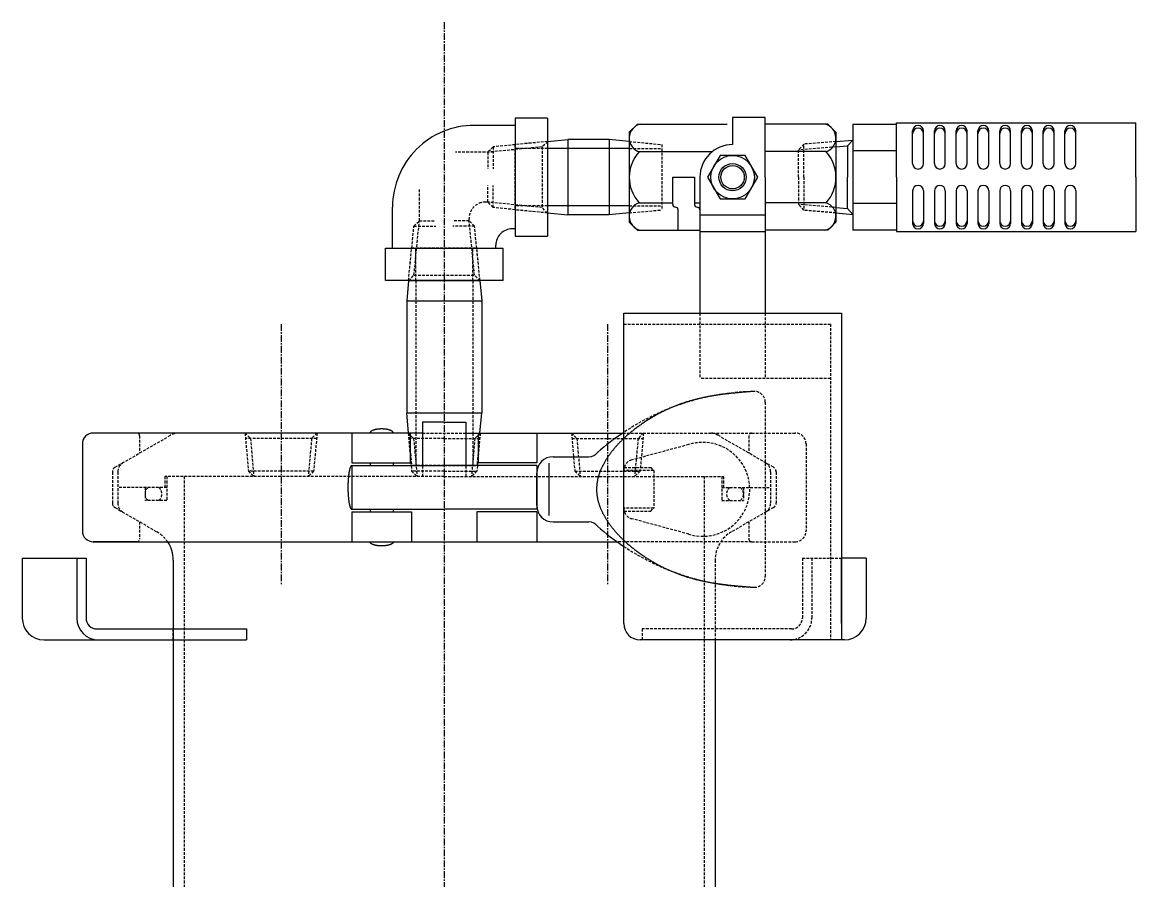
# Model space of a CAD drawing. Extents: x 248 to 800, y 18 to 771.
# Drawn here: x 338.9 to 543.6, y 340.3 to 498 of the extents above; entities that cross this region are included whole.
import ezdxf

# ---------------------------------------------------------------- set-up
doc = ezdxf.new("R2010")
doc.units = 0
doc.linetypes.add('CENTER', pattern=[2, 1.25, -0.25, 0.25, -0.25])
doc.linetypes.add('DASHED', pattern=[0.75, 0.5, -0.25])
doc.layers.get('0').update_dxf_attribs({"linetype": 'CONTINUOUS'})
doc.layers.add('CENTER', color=1, linetype='CENTER')

msp = doc.modelspace()

# ---------------------------------------------------------------- linework, layer by layer
at = {"color": 7, "linetype": 'CONTINUOUS'}
for p, q in [((429.55, 479.03), (422.02, 479.04)), ((435.5, 480.34), (429.55, 480.35)), ((429.55, 480.35), (429.55, 458.7)), ((435.5, 480.34), (435.5, 458.7)), ((452, 479.27), (450.5, 477.77)), ((452, 479.27), (468.5, 479.27)), ((475.5, 480.52), (469.5, 480.52)), ((469.5, 480.52), (469.5, 475.52)), ((475.5, 469.52), (475.5, 480.52)), ((487, 479.27), (475.5, 479.27)), ((487, 479.27), (488.5, 477.77)), ((491.6, 479.22), (491.6, 469.52)), ((499.6, 479.22), (491.6, 479.22)), ((499.6, 479.52), (543.6, 479.52)), ((499.6, 469.52), (499.6, 479.52)), ((543.6, 469.52), (543.6, 479.52)), ((450.5, 477.77), (450.5, 461.27)), ((488.5, 477.77), (488.5, 461.27)), ((502.6, 472.02), (502.6, 478.02)), ((504.6, 472.02), (504.6, 478.02)), ((506.6, 472.02), (506.6, 478.02)), ((508.6, 472.02), (508.6, 478.02)), ((510.6, 472.02), (510.6, 478.02)), ((512.6, 472.02), (512.6, 478.02)), ((514.6, 472.02), (514.6, 478.02)), ((516.6, 472.02), (516.6, 478.02)), ((518.6, 472.02), (518.6, 478.02)), ((520.6, 472.02), (520.6, 478.02)), ((522.6, 472.02), (522.6, 478.02)), ((524.6, 472.02), (524.6, 478.02)), ((526.6, 472.02), (526.6, 478.02)), ((528.6, 472.02), (528.6, 478.02)), ((530.6, 472.02), (530.6, 478.02)), ((532.6, 472.02), (532.6, 478.02)), ((435.5, 476.08), (439.2, 476.42)), ((446.8, 476.42), (439.2, 476.42)), ((439.2, 476.42), (439.2, 462.62)), ((446.8, 476.42), (446.8, 462.62)), ((450.5, 476.08), (446.8, 476.42)), ((488.5, 476.09), (491.6, 476.35)), ((488.5, 476.09), (488.5, 462.95)), ((488.5, 475.09), (490.6, 475.26)), ((491.6, 476.35), (490.6, 475.27)), ((490.6, 475.26), (490.6, 469.52)), ((450.5, 474.77), (435.5, 474.77)), ((452.31, 474.22), (465.76, 474.22)), ((486.69, 474.22), (475.5, 474.22)), ((499.6, 474.37), (491.6, 474.37)), ((458.5, 469.52), (462.5, 469.52)), ((458.5, 464.52), (458.5, 469.52)), ((462.5, 469.52), (462.5, 464.52)), ((463.5, 469.52), (463.5, 444.52)), ((475.5, 469.52), (475.5, 444.52)), ((490.6, 463.78), (490.6, 469.52)), ((491.6, 469.52), (491.6, 459.82)), ((499.6, 469.52), (499.6, 459.52)), ((543.6, 469.52), (543.6, 459.52)), ((502.6, 467.02), (502.6, 461.02)), ((504.6, 467.02), (504.6, 461.02)), ((506.6, 467.02), (506.6, 461.02)), ((508.6, 467.02), (508.6, 461.02)), ((510.6, 467.02), (510.6, 461.02)), ((512.6, 467.02), (512.6, 461.02)), ((514.6, 467.02), (514.6, 461.02)), ((516.6, 467.02), (516.6, 461.02)), ((518.6, 467.02), (518.6, 461.02)), ((520.6, 467.02), (520.6, 461.02)), ((522.6, 467.02), (522.6, 461.02)), ((524.6, 467.02), (524.6, 461.02)), ((526.6, 467.02), (526.6, 461.02)), ((528.6, 467.02), (528.6, 461.02)), ((530.6, 467.02), (530.6, 461.02)), ((532.6, 467.02), (532.6, 461.02)), ((452.31, 464.83), (458.5, 464.83)), ((462.5, 464.83), (463.5, 464.83)), ((486.69, 464.83), (475.5, 464.83)), ((499.6, 464.67), (491.6, 464.67)), ((407, 456.46), (407, 464.04)), ((450.5, 464.27), (435.5, 464.27)), ((435.5, 462.96), (439.2, 462.62)), ((446.8, 462.62), (439.2, 462.62)), ((450.5, 462.96), (446.8, 462.62)), ((459.5, 459.77), (459.5, 463.52)), ((488.5, 463.95), (490.6, 463.78)), ((488.5, 462.95), (491.6, 462.69)), ((491.6, 462.69), (490.6, 463.77)), ((452, 459.77), (450.5, 461.27)), ((475.5, 462.52), (463.5, 462.52)), ((487, 459.77), (488.5, 461.27)), ((429.55, 460.02), (429, 460.03)), ((429.55, 458.7), (435.5, 458.7)), ((452, 459.77), (463.5, 459.77)), ((463.5, 459.52), (475.5, 459.52)), ((487, 459.77), (475.5, 459.77)), ((499.6, 459.82), (491.6, 459.82)), ((499.6, 459.52), (543.6, 459.52)), ((405.68, 456.46), (427.32, 456.46)), ((405.68, 450.52), (405.68, 456.46)), ((426, 456.46), (426, 457.03)), ((427.32, 450.52), (427.32, 456.46)), ((427.32, 450.52), (405.68, 450.52)), ((409.94, 450.52), (409.6, 446.82)), ((409.94, 450.52), (423.06, 450.52)), ((423.06, 450.52), (423.4, 446.82)), ((409.6, 446.82), (423.4, 446.82)), ((409.6, 446.82), (409.6, 426.22)), ((423.4, 446.82), (423.4, 426.22)), ((449.5, 387.52), (449.5, 444.52)), ((449.5, 444.52), (489.5, 444.52)), ((489.5, 444.52), (489.5, 384.52)), ((409.6, 426.22), (423.4, 426.22)), ((409.94, 422.52), (409.6, 426.22)), ((423.06, 422.52), (423.4, 426.22)), ((412.5, 424.52), (412.5, 416.52)), ((416.5, 424.52), (412.5, 424.52)), ((416.5, 424.52), (420.5, 424.52)), ((420.5, 424.52), (420.5, 416.52)), ((360, 422.52), (352, 422.52)), ((412.5, 422.52), (360, 422.52)), ((399.5, 422.52), (399.5, 417.02)), ((410.25, 422.52), (410.25, 417.02)), ((420.5, 422.52), (449.31, 422.52)), ((422.75, 422.52), (422.75, 417.02)), ((433.5, 422.52), (433.5, 417.02)), ((350, 420.52), (350, 404.52)), ((436.5, 418.17), (443.1, 418.17)), ((399.5, 417.02), (410.25, 417.02)), ((399.5, 416.52), (416.5, 416.52)), ((399.5, 416.52), (399.5, 408.52)), ((402.86, 417.02), (402.86, 416.52)), ((407.14, 417.02), (407.14, 416.52)), ((433.5, 416.52), (416.5, 416.52)), ((433.5, 417.02), (422.75, 417.02)), ((433.5, 416.52), (433.5, 408.52)), ((435.74, 416.95), (435.74, 407.39)), ((433.5, 409.17), (433.5, 415.17)), ((399.5, 408.52), (416.5, 408.52)), ((399.5, 408.02), (410.5, 408.02)), ((399.5, 408.02), (399.5, 402.52)), ((402.86, 408.52), (402.86, 408.02)), ((407.14, 408.52), (407.14, 408.02)), ((410.5, 408.02), (410.5, 402.52)), ((433.5, 408.52), (416.5, 408.52)), ((422.5, 408.02), (422.5, 402.52)), ((433.5, 408.02), (422.5, 408.02)), ((433.5, 408.02), (433.5, 402.52)), ((436.5, 406.17), (443.1, 406.17)), ((360, 402.52), (352, 402.52)), ((352, 402.52), (365.68, 402.52)), ((360, 402.52), (416.5, 402.52)), ((416.5, 402.52), (448.3, 402.52)), ((338.94, 399.52), (338.94, 388.52)), ((338.94, 399.52), (350.67, 399.52)), ((348.94, 399.52), (348.94, 388.52)), ((350.67, 399.52), (350.67, 388.52)), ((366.7, 399.16), (366.7, 386.52)), ((366.7, 399.16), (366.7, 389.52)), ((494.06, 399.52), (489.5, 399.52)), ((489.5, 387.51), (489.5, 399.52)), ((494.06, 399.52), (494.06, 388.52)), ((366.7, 389.52), (366.7, 293.81)), ((352.67, 386.52), (380.13, 386.52)), ((380.13, 386.52), (380.13, 384.52)), ((342.94, 384.52), (380.13, 384.52)), ((489.5, 384.52), (452.5, 384.52)), ((490.06, 384.52), (452.87, 384.52)), ((466.3, 384.52), (466.3, 293.91))]:
    msp.add_line(p, q, dxfattribs=at)
at = {"color": 3, "linetype": 'DASHED'}
for p, q in [((425.51, 475.1), (424.51, 474.1)), ((434.51, 475.09), (424.51, 474.1)), ((425.51, 475.1), (425.5, 471.09)), ((435.51, 476.09), (425.51, 475.1)), ((435.5, 476.08), (429.5, 475.52)), ((429.5, 475.52), (429.5, 463.52)), ((434.51, 475.09), (434.49, 463.94)), ((435.51, 476.09), (434.51, 475.09)), ((450.5, 476.08), (456.5, 475.52)), ((456.5, 475.52), (456.5, 463.52)), ((482.6, 475.61), (481.6, 474.52)), ((488.5, 475.09), (481.6, 474.52)), ((488.5, 476.09), (482.6, 475.61)), ((482.6, 469.52), (482.6, 475.61)), ((425.56, 474.1), (418.56, 474.11)), ((424.51, 474.1), (424.5, 471.09)), ((435.5, 474.77), (429.5, 474.77)), ((450.5, 474.77), (456.5, 474.77)), ((481.6, 469.52), (481.6, 474.52)), ((481.6, 469.52), (481.6, 474.52)), ((481.6, 469.52), (481.6, 464.52)), ((481.6, 469.52), (481.6, 464.52)), ((482.6, 469.52), (482.6, 463.44)), ((411.93, 461.52), (411.93, 467.5)), ((424.49, 464.96), (424.5, 467.97)), ((425.49, 463.96), (425.5, 467.97)), ((424.49, 464.96), (424.08, 464.96)), ((434.49, 463.94), (424.49, 464.96)), ((425.49, 463.96), (424.49, 464.96)), ((435.49, 462.94), (425.49, 463.96)), ((435.5, 464.27), (429.5, 464.27)), ((435.5, 462.96), (429.5, 463.52)), ((435.49, 462.94), (434.49, 463.94)), ((450.5, 464.27), (456.5, 464.27)), ((450.5, 462.96), (456.5, 463.52)), ((482.6, 463.44), (481.6, 464.52)), ((488.5, 463.95), (481.6, 464.52)), ((488.5, 462.95), (482.6, 463.44)), ((409.93, 450.52), (410.93, 460.52)), ((410.93, 460.52), (411.93, 461.52)), ((410.93, 451.52), (411.93, 461.52)), ((410.93, 460.52), (414.94, 460.52)), ((411.93, 461.52), (414.94, 461.52)), ((421.07, 461.52), (418.06, 461.52)), ((422.07, 460.52), (418.06, 460.52)), ((421.07, 461.52), (421.07, 461.96)), ((422.07, 460.52), (421.07, 461.52)), ((422.07, 451.52), (421.07, 461.52)), ((423.07, 450.52), (422.07, 460.52)), ((409.94, 450.52), (410.5, 456.52)), ((410.5, 456.52), (422.5, 456.52)), ((411.25, 450.52), (411.25, 456.52)), ((421.75, 450.52), (421.75, 456.52)), ((423.06, 450.52), (422.5, 456.52)), ((409.93, 450.52), (410.93, 451.52)), ((410.93, 451.52), (422.07, 451.52)), ((411.25, 450.52), (411.25, 422.52)), ((421.75, 450.52), (421.75, 422.52)), ((423.07, 450.52), (422.07, 451.52)), ((463.5, 444.52), (463.5, 432.52)), ((475.5, 444.52), (475.5, 432.52)), ((449.5, 442.52), (487.5, 442.52)), ((487.5, 442.52), (487.5, 384.52)), ((487.5, 432.52), (463.5, 432.52)), ((475.5, 428.17), (475.5, 396.17)), ((356, 416.23), (366.2, 422.11)), ((360.5, 422.02), (360.5, 418.83)), ((379.88, 422.52), (380.88, 421.52)), ((379.88, 422.52), (380.5, 415.52)), ((393.13, 422.52), (392.13, 421.52)), ((393.13, 422.52), (392.5, 415.52)), ((409.84, 422.52), (410.88, 421.52)), ((409.88, 422.48), (410.5, 415.52)), ((409.94, 422.52), (410.5, 416.52)), ((411.25, 422.52), (411.25, 416.52)), ((412.5, 422.52), (420.5, 422.52)), ((421.75, 422.52), (421.75, 416.52)), ((423.16, 422.52), (422.13, 421.52)), ((423.06, 422.52), (422.5, 416.52)), ((423.12, 422.48), (422.5, 415.52)), ((439.88, 422.52), (440.88, 421.52)), ((439.88, 422.52), (440.5, 415.52)), ((449.31, 422.52), (473, 422.52)), ((453.13, 422.52), (452.13, 421.52)), ((453.13, 422.52), (452.5, 415.52)), ((477, 416.23), (466.8, 422.11)), ((472.5, 422.02), (472.5, 418.83)), ((473, 422.52), (481, 422.52)), ((393.04, 421.52), (379.96, 421.52)), ((380.88, 421.52), (381.5, 414.52)), ((392.13, 421.52), (391.5, 414.52)), ((416.5, 421.52), (409.96, 421.52)), ((410.88, 421.52), (411.5, 414.52)), ((416.5, 421.52), (423.04, 421.52)), ((422.13, 421.52), (421.5, 414.52)), ((439.96, 421.52), (453.04, 421.52)), ((440.88, 421.52), (441.5, 414.52)), ((461.43, 420.39), (450.98, 417.57)), ((452.13, 421.52), (451.5, 414.52)), ((483, 420.52), (483, 404.52)), ((380.5, 415.52), (381.5, 414.52)), ((392.5, 415.52), (380.5, 415.52)), ((392.5, 415.52), (391.5, 414.52)), ((416.5, 416.52), (410.5, 416.52)), ((410.5, 415.52), (411.5, 414.52)), ((416.5, 415.52), (410.5, 415.52)), ((412.5, 416.52), (412.5, 414.52)), ((416.5, 416.52), (422.5, 416.52)), ((416.5, 415.52), (422.5, 415.52)), ((420.5, 416.52), (420.5, 414.52)), ((422.5, 415.52), (421.5, 414.52)), ((440.5, 415.52), (441.5, 414.52)), ((440.5, 415.52), (452.5, 415.52)), ((449.5, 408.7), (449.5, 415.64)), ((455, 415.62), (449.5, 415.62)), ((449.57, 416.17), (454.45, 416.17)), ((452.5, 415.52), (451.5, 414.52)), ((454.45, 416.17), (455, 415.62)), ((455, 415.62), (455, 408.72)), ((355.5, 415.36), (355.5, 409.67)), ((356.5, 415.36), (356.5, 409.67)), ((416.5, 414.52), (365.15, 414.52)), ((365.15, 414.52), (365.15, 412.52)), ((365.5, 414.52), (365.5, 410.12)), ((368.7, 414.52), (368.7, 267.95)), ((416.5, 414.52), (467.85, 414.52)), ((464.3, 414.52), (464.3, 267.95)), ((467.5, 414.52), (467.5, 410.12)), ((467.85, 414.52), (467.85, 412.52)), ((476.5, 415.36), (476.5, 409.67)), ((477.5, 415.36), (477.5, 409.67)), ((365.5, 412.52), (356.5, 412.52)), ((361.5, 412.52), (361.5, 410.12)), ((467.5, 412.52), (476.5, 412.52)), ((471.5, 412.52), (471.5, 410.12)), ((365.5, 410.12), (361.5, 410.12)), ((467.5, 410.12), (471.5, 410.12)), ((356, 408.81), (363.7, 404.36)), ((455, 408.72), (449.5, 408.72)), ((449.57, 408.17), (454.45, 408.17)), ((454.45, 408.17), (455, 408.72)), ((477, 408.81), (469.3, 404.36)), ((360.5, 406.21), (360.5, 403.02)), ((461.43, 403.94), (450.98, 406.77)), ((472.5, 406.21), (472.5, 403.02)), ((473, 402.52), (448.3, 402.52)), ((473, 402.52), (481, 402.52)), ((466.3, 399.16), (466.3, 384.52)), ((482.33, 399.52), (489.5, 399.52)), ((482.33, 399.52), (482.33, 388.52)), ((484.06, 399.52), (484.06, 388.52)), ((366.7, 384.52), (366.7, 386.52)), ((452.87, 386.52), (452.87, 384.52)), ((480.33, 386.52), (452.87, 386.52))]:
    msp.add_line(p, q, dxfattribs=at)
at = {"color": 7, "linetype": 'CONTINUOUS'}
msp.add_lwpolyline([(467.19, 473.52), (464.88, 469.52), (467.19, 465.52), (471.81, 465.52), (474.12, 469.52), (471.81, 473.52)], close=True, dxfattribs=at)
at = {"color": 3}
for points in [[(473.44, 430.17, 0), (473.28, 430.15, 0), (473.13, 430.14, 0), (472.98, 430.13, 0), (472.83, 430.12, 0), (472.68, 430.11, 0), (472.52, 430.1, 0), (472.37, 430.08, 0), (472.22, 430.07, 0), (472.07, 430.06, 0), (471.92, 430.05, 0), (471.76, 430.03, 0), (471.61, 430.02, 0), (471.46, 430.01, 0), (471.31, 430, 0), (471.15, 429.98, 0), (471, 429.97, 0), (470.85, 429.95, 0), (470.7, 429.94, 0), (470.55, 429.93, 0), (470.39, 429.91, 0), (470.24, 429.9, 0), (470.09, 429.88, 0), (469.94, 429.87, 0), (469.79, 429.86, 0), (469.63, 429.84, 0), (469.48, 429.82, 0), (469.33, 429.81, 0), (469.18, 429.79, 0), (469.02, 429.78, 0), (468.87, 429.76, 0), (468.72, 429.74, 0), (468.57, 429.73, 0), (468.41, 429.71, 0), (468.26, 429.69, 0), (468.11, 429.67, 0), (467.96, 429.65, 0), (467.8, 429.63, 0), (467.65, 429.61, 0), (467.5, 429.59, 0), (467.35, 429.57, 0), (467.19, 429.55, 0), (467.04, 429.53, 0), (466.89, 429.51, 0), (466.74, 429.49, 0), (466.58, 429.46, 0), (466.43, 429.44, 0), (466.28, 429.42, 0), (466.12, 429.39, 0), (465.97, 429.37, 0), (465.82, 429.34, 0), (465.67, 429.31, 0), (465.51, 429.29, 0), (465.36, 429.26, 0), (465.21, 429.23, 0), (465.05, 429.2, 0), (464.9, 429.18, 0), (464.75, 429.15, 0), (464.6, 429.12, 0), (464.44, 429.08, 0), (464.29, 429.05, 0), (464.13, 429.02, 0), (463.98, 428.99, 0), (463.83, 428.95, 0), (463.68, 428.92, 0), (463.52, 428.89, 0), (463.37, 428.85, 0), (463.21, 428.81, 0), (463.06, 428.78, 0), (462.91, 428.74, 0), (462.75, 428.7, 0), (462.6, 428.66, 0), (462.45, 428.62, 0), (462.29, 428.58, 0), (462.14, 428.54, 0), (461.99, 428.5, 0), (461.83, 428.45, 0), (461.68, 428.41, 0), (461.52, 428.36, 0), (461.37, 428.32, 0), (461.21, 428.27, 0), (461.06, 428.22, 0), (460.91, 428.17, 0), (460.75, 428.12, 0), (460.6, 428.07, 0), (460.44, 428.02, 0), (460.29, 427.97, 0), (460.13, 427.92, 0), (459.98, 427.86, 0), (459.82, 427.81, 0), (459.67, 427.75, 0), (459.52, 427.69, 0), (459.36, 427.63, 0), (459.21, 427.57, 0), (459.05, 427.51, 0), (458.9, 427.45, 0), (458.74, 427.39, 0), (458.59, 427.33, 0), (458.43, 427.26, 0), (458.28, 427.2, 0), (458.12, 427.13, 0), (457.96, 427.06, 0), (457.81, 426.99, 0), (457.65, 426.92, 0), (457.5, 426.85, 0), (457.34, 426.78, 0), (457.19, 426.71, 0), (457.03, 426.63, 0), (456.88, 426.56, 0), (456.72, 426.48, 0), (456.57, 426.4, 0), (456.41, 426.32, 0), (456.26, 426.25, 0), (456.1, 426.16, 0), (455.95, 426.08, 0), (455.79, 426, 0), (455.64, 425.92, 0), (455.49, 425.83, 0), (455.33, 425.75, 0), (455.18, 425.66, 0), (455.02, 425.57, 0), (454.87, 425.49, 0), (454.72, 425.39, 0), (454.57, 425.31, 0), (454.42, 425.21, 0), (454.27, 425.12, 0), (454.12, 425.03, 0), (453.96, 424.94, 0), (453.81, 424.84, 0), (453.67, 424.75, 0), (453.52, 424.65, 0), (453.37, 424.55, 0), (453.22, 424.45, 0), (453.07, 424.35, 0), (452.93, 424.25, 0), (452.78, 424.15, 0), (452.63, 424.05, 0), (452.49, 423.95, 0), (452.35, 423.85, 0), (452.2, 423.74, 0), (452.06, 423.64, 0), (451.92, 423.53, 0), (451.77, 423.43, 0), (451.63, 423.32, 0), (451.49, 423.21, 0), (451.36, 423.1, 0), (451.22, 423, 0), (451.08, 422.88, 0), (450.94, 422.77, 0), (450.81, 422.66, 0), (450.67, 422.55, 0), (450.54, 422.44, 0), (450.4, 422.32, 0), (450.27, 422.21, 0), (450.14, 422.1, 0), (450.01, 421.98, 0), (449.88, 421.87, 0), (449.75, 421.75, 0), (449.63, 421.63, 0), (449.5, 421.51, 0)], [(449.5, 402.82, 0), (449.63, 402.7, 0), (449.75, 402.58, 0), (449.88, 402.46, 0), (450.01, 402.35, 0), (450.14, 402.23, 0), (450.27, 402.12, 0), (450.41, 402, 0), (450.54, 401.89, 0), (450.67, 401.78, 0), (450.81, 401.66, 0), (450.94, 401.55, 0), (451.08, 401.44, 0), (451.22, 401.33, 0), (451.36, 401.22, 0), (451.5, 401.11, 0), (451.64, 401, 0), (451.78, 400.9, 0), (451.92, 400.79, 0), (452.06, 400.69, 0), (452.2, 400.58, 0), (452.35, 400.48, 0), (452.49, 400.37, 0), (452.64, 400.27, 0), (452.78, 400.17, 0), (452.93, 400.07, 0), (453.08, 399.97, 0), (453.22, 399.87, 0), (453.37, 399.77, 0), (453.52, 399.67, 0), (453.67, 399.58, 0), (453.82, 399.48, 0), (453.97, 399.39, 0), (454.12, 399.29, 0), (454.27, 399.2, 0), (454.42, 399.11, 0), (454.57, 399.02, 0), (454.73, 398.93, 0), (454.88, 398.84, 0), (455.03, 398.75, 0), (455.18, 398.66, 0), (455.34, 398.57, 0), (455.49, 398.49, 0), (455.64, 398.4, 0), (455.8, 398.32, 0), (455.95, 398.24, 0), (456.11, 398.16, 0), (456.26, 398.08, 0), (456.42, 398, 0), (456.57, 397.92, 0), (456.73, 397.84, 0), (456.88, 397.77, 0), (457.04, 397.69, 0), (457.19, 397.62, 0), (457.35, 397.54, 0), (457.5, 397.47, 0), (457.66, 397.4, 0), (457.81, 397.33, 0), (457.97, 397.26, 0), (458.12, 397.19, 0), (458.28, 397.13, 0), (458.43, 397.06, 0), (458.59, 397, 0), (458.75, 396.93, 0), (458.9, 396.87, 0), (459.06, 396.81, 0), (459.21, 396.75, 0), (459.36, 396.69, 0), (459.52, 396.63, 0), (459.67, 396.58, 0), (459.83, 396.52, 0), (459.98, 396.46, 0), (460.14, 396.41, 0), (460.29, 396.36, 0), (460.45, 396.31, 0), (460.6, 396.25, 0), (460.75, 396.2, 0), (460.91, 396.15, 0), (461.06, 396.11, 0), (461.22, 396.06, 0), (461.37, 396.01, 0), (461.53, 395.97, 0), (461.68, 395.92, 0), (461.83, 395.88, 0), (461.99, 395.83, 0), (462.14, 395.79, 0), (462.3, 395.75, 0), (462.45, 395.71, 0), (462.61, 395.67, 0), (462.76, 395.63, 0), (462.91, 395.59, 0), (463.07, 395.55, 0), (463.22, 395.52, 0), (463.37, 395.48, 0), (463.53, 395.44, 0), (463.68, 395.41, 0), (463.83, 395.38, 0), (463.99, 395.34, 0), (464.14, 395.31, 0), (464.3, 395.28, 0), (464.45, 395.25, 0), (464.6, 395.21, 0), (464.75, 395.18, 0), (464.91, 395.15, 0), (465.06, 395.13, 0), (465.21, 395.1, 0), (465.37, 395.07, 0), (465.52, 395.04, 0), (465.67, 395.02, 0), (465.83, 394.99, 0), (465.98, 394.96, 0), (466.13, 394.94, 0), (466.29, 394.92, 0), (466.44, 394.89, 0), (466.59, 394.87, 0), (466.75, 394.85, 0), (466.9, 394.82, 0), (467.05, 394.8, 0), (467.2, 394.78, 0), (467.36, 394.76, 0), (467.51, 394.74, 0), (467.66, 394.72, 0), (467.82, 394.7, 0), (467.97, 394.68, 0), (468.12, 394.66, 0), (468.27, 394.64, 0), (468.43, 394.62, 0), (468.58, 394.61, 0), (468.73, 394.59, 0), (468.88, 394.57, 0), (469.04, 394.56, 0), (469.19, 394.54, 0), (469.34, 394.52, 0), (469.5, 394.51, 0), (469.65, 394.49, 0), (469.8, 394.48, 0), (469.95, 394.46, 0), (470.11, 394.45, 0), (470.26, 394.43, 0), (470.41, 394.42, 0), (470.56, 394.4, 0), (470.72, 394.39, 0), (470.87, 394.38, 0), (471.02, 394.36, 0), (471.17, 394.35, 0), (471.33, 394.34, 0), (471.48, 394.32, 0), (471.63, 394.31, 0), (471.78, 394.3, 0), (471.94, 394.29, 0), (472.09, 394.27, 0), (472.24, 394.26, 0), (472.39, 394.25, 0), (472.55, 394.24, 0), (472.7, 394.23, 0), (472.85, 394.21, 0), (473, 394.2, 0), (473.15, 394.19, 0), (473.31, 394.18, 0), (473.46, 394.17, 0)]]:
    msp.add_polyline3d(points, dxfattribs=at)
at = {"color": 7, "linetype": 'CONTINUOUS'}
for points in [[(407.14, 422.52, 0), (407.14, 422.54, 0), (407.14, 422.55, 0), (407.13, 422.57, 0), (407.13, 422.59, 0), (407.12, 422.61, 0), (407.12, 422.63, 0), (407.11, 422.64, 0), (407.1, 422.66, 0), (407.09, 422.68, 0), (407.07, 422.7, 0), (407.06, 422.72, 0), (407.05, 422.73, 0), (407.03, 422.75, 0), (407.01, 422.77, 0), (407, 422.79, 0), (406.98, 422.8, 0), (406.95, 422.82, 0), (406.93, 422.84, 0), (406.91, 422.85, 0), (406.89, 422.87, 0), (406.86, 422.88, 0), (406.83, 422.9, 0), (406.81, 422.92, 0), (406.78, 422.93, 0), (406.75, 422.95, 0), (406.72, 422.96, 0), (406.69, 422.98, 0), (406.65, 422.99, 0), (406.62, 423, 0), (406.58, 423.02, 0), (406.55, 423.03, 0), (406.51, 423.05, 0), (406.48, 423.06, 0), (406.44, 423.07, 0), (406.4, 423.08, 0), (406.36, 423.09, 0), (406.32, 423.11, 0), (406.27, 423.12, 0), (406.23, 423.13, 0), (406.19, 423.14, 0), (406.14, 423.15, 0), (406.1, 423.16, 0), (406.06, 423.17, 0), (406.01, 423.18, 0), (405.96, 423.18, 0), (405.92, 423.19, 0), (405.87, 423.2, 0), (405.82, 423.21, 0), (405.77, 423.21, 0), (405.72, 423.22, 0), (405.67, 423.23, 0), (405.62, 423.23, 0), (405.57, 423.24, 0), (405.52, 423.24, 0), (405.47, 423.25, 0), (405.42, 423.25, 0), (405.37, 423.25, 0), (405.31, 423.25, 0), (405.26, 423.26, 0), (405.21, 423.26, 0), (405.16, 423.26, 0), (405.11, 423.26, 0), (405.05, 423.26, 0), (405, 423.26, 0), (404.95, 423.26, 0), (404.9, 423.26, 0), (404.84, 423.26, 0), (404.79, 423.26, 0), (404.74, 423.26, 0), (404.69, 423.25, 0), (404.63, 423.25, 0), (404.58, 423.25, 0), (404.53, 423.25, 0), (404.48, 423.24, 0), (404.43, 423.24, 0), (404.38, 423.23, 0), (404.33, 423.23, 0), (404.28, 423.22, 0), (404.23, 423.21, 0), (404.18, 423.21, 0), (404.13, 423.2, 0), (404.09, 423.19, 0), (404.04, 423.18, 0), (403.99, 423.18, 0), (403.95, 423.17, 0), (403.9, 423.16, 0), (403.86, 423.15, 0), (403.81, 423.14, 0), (403.77, 423.13, 0), (403.73, 423.12, 0), (403.69, 423.11, 0), (403.64, 423.09, 0), (403.61, 423.08, 0), (403.56, 423.07, 0), (403.53, 423.06, 0), (403.49, 423.05, 0), (403.45, 423.03, 0), (403.42, 423.02, 0), (403.38, 423, 0), (403.35, 422.99, 0), (403.32, 422.98, 0), (403.28, 422.96, 0), (403.25, 422.95, 0), (403.22, 422.93, 0), (403.19, 422.92, 0), (403.17, 422.9, 0), (403.14, 422.88, 0), (403.12, 422.87, 0), (403.09, 422.85, 0), (403.07, 422.84, 0), (403.05, 422.82, 0), (403.03, 422.8, 0), (403.01, 422.79, 0), (402.99, 422.77, 0), (402.97, 422.75, 0), (402.95, 422.73, 0), (402.94, 422.72, 0), (402.93, 422.7, 0), (402.92, 422.68, 0), (402.9, 422.66, 0), (402.89, 422.64, 0), (402.89, 422.63, 0), (402.88, 422.61, 0), (402.87, 422.59, 0), (402.87, 422.57, 0), (402.87, 422.55, 0), (402.86, 422.54, 0), (402.86, 422.52, 0)], [(399.5, 416.52, 0), (399.48, 416.51, 0), (399.47, 416.51, 0), (399.45, 416.51, 0), (399.43, 416.5, 0), (399.42, 416.49, 0), (399.4, 416.47, 0), (399.38, 416.46, 0), (399.36, 416.44, 0), (399.35, 416.42, 0), (399.33, 416.4, 0), (399.31, 416.37, 0), (399.3, 416.34, 0), (399.28, 416.31, 0), (399.26, 416.28, 0), (399.25, 416.25, 0), (399.23, 416.21, 0), (399.22, 416.17, 0), (399.2, 416.13, 0), (399.19, 416.09, 0), (399.17, 416.04, 0), (399.16, 416, 0), (399.14, 415.95, 0), (399.13, 415.9, 0), (399.11, 415.84, 0), (399.1, 415.79, 0), (399.08, 415.73, 0), (399.07, 415.67, 0), (399.06, 415.61, 0), (399.04, 415.55, 0), (399.03, 415.48, 0), (399.02, 415.41, 0), (399, 415.35, 0), (398.99, 415.27, 0), (398.98, 415.2, 0), (398.97, 415.13, 0), (398.96, 415.05, 0), (398.95, 414.98, 0), (398.94, 414.9, 0), (398.93, 414.82, 0), (398.92, 414.74, 0), (398.91, 414.66, 0), (398.9, 414.57, 0), (398.89, 414.49, 0), (398.88, 414.4, 0), (398.88, 414.31, 0), (398.87, 414.23, 0), (398.86, 414.14, 0), (398.85, 414.05, 0), (398.85, 413.96, 0), (398.84, 413.86, 0), (398.84, 413.77, 0), (398.83, 413.68, 0), (398.83, 413.58, 0), (398.82, 413.49, 0), (398.82, 413.39, 0), (398.81, 413.3, 0), (398.81, 413.2, 0), (398.81, 413.1, 0), (398.81, 413.01, 0), (398.8, 412.91, 0), (398.8, 412.81, 0), (398.8, 412.71, 0), (398.8, 412.62, 0), (398.8, 412.52, 0), (398.8, 412.42, 0), (398.8, 412.32, 0), (398.8, 412.22, 0), (398.8, 412.12, 0), (398.81, 412.03, 0), (398.81, 411.93, 0), (398.81, 411.83, 0), (398.81, 411.74, 0), (398.82, 411.64, 0), (398.82, 411.55, 0), (398.83, 411.45, 0), (398.83, 411.36, 0), (398.84, 411.26, 0), (398.84, 411.17, 0), (398.85, 411.08, 0), (398.85, 410.99, 0), (398.86, 410.9, 0), (398.87, 410.81, 0), (398.88, 410.72, 0), (398.88, 410.63, 0), (398.89, 410.55, 0), (398.9, 410.46, 0), (398.91, 410.38, 0), (398.92, 410.29, 0), (398.93, 410.21, 0), (398.94, 410.13, 0), (398.95, 410.06, 0), (398.96, 409.98, 0), (398.97, 409.9, 0), (398.98, 409.83, 0), (398.99, 409.76, 0), (399, 409.69, 0), (399.02, 409.62, 0), (399.03, 409.55, 0), (399.04, 409.49, 0), (399.06, 409.42, 0), (399.07, 409.36, 0), (399.08, 409.3, 0), (399.1, 409.25, 0), (399.11, 409.19, 0), (399.13, 409.14, 0), (399.14, 409.09, 0), (399.16, 409.04, 0), (399.17, 408.99, 0), (399.19, 408.94, 0), (399.2, 408.9, 0), (399.22, 408.86, 0), (399.23, 408.82, 0), (399.25, 408.79, 0), (399.26, 408.75, 0), (399.28, 408.72, 0), (399.3, 408.69, 0), (399.31, 408.66, 0), (399.33, 408.64, 0), (399.35, 408.61, 0), (399.36, 408.59, 0), (399.38, 408.57, 0), (399.4, 408.56, 0), (399.42, 408.55, 0), (399.43, 408.54, 0), (399.45, 408.53, 0), (399.47, 408.52, 0), (399.48, 408.52, 0), (399.5, 408.52, 0)], [(407.14, 402.52, 0), (407.14, 402.5, 0), (407.14, 402.48, 0), (407.13, 402.46, 0), (407.13, 402.44, 0), (407.12, 402.43, 0), (407.12, 402.41, 0), (407.11, 402.39, 0), (407.1, 402.37, 0), (407.09, 402.35, 0), (407.07, 402.33, 0), (407.06, 402.32, 0), (407.05, 402.3, 0), (407.03, 402.28, 0), (407.01, 402.26, 0), (407, 402.25, 0), (406.98, 402.23, 0), (406.95, 402.21, 0), (406.93, 402.2, 0), (406.91, 402.18, 0), (406.89, 402.16, 0), (406.86, 402.15, 0), (406.83, 402.13, 0), (406.81, 402.12, 0), (406.78, 402.1, 0), (406.75, 402.09, 0), (406.72, 402.07, 0), (406.69, 402.06, 0), (406.65, 402.04, 0), (406.62, 402.03, 0), (406.58, 402.01, 0), (406.55, 402, 0), (406.51, 401.99, 0), (406.48, 401.98, 0), (406.44, 401.96, 0), (406.4, 401.95, 0), (406.36, 401.94, 0), (406.32, 401.93, 0), (406.27, 401.92, 0), (406.23, 401.91, 0), (406.19, 401.9, 0), (406.14, 401.89, 0), (406.1, 401.88, 0), (406.06, 401.87, 0), (406.01, 401.86, 0), (405.96, 401.85, 0), (405.92, 401.84, 0), (405.87, 401.83, 0), (405.82, 401.83, 0), (405.77, 401.82, 0), (405.72, 401.81, 0), (405.67, 401.81, 0), (405.62, 401.8, 0), (405.57, 401.8, 0), (405.52, 401.79, 0), (405.47, 401.79, 0), (405.42, 401.78, 0), (405.37, 401.78, 0), (405.31, 401.78, 0), (405.26, 401.77, 0), (405.21, 401.77, 0), (405.16, 401.77, 0), (405.11, 401.77, 0), (405.05, 401.77, 0), (405, 401.77, 0), (404.95, 401.77, 0), (404.9, 401.77, 0), (404.84, 401.77, 0), (404.79, 401.77, 0), (404.74, 401.77, 0), (404.69, 401.78, 0), (404.63, 401.78, 0), (404.58, 401.78, 0), (404.53, 401.79, 0), (404.48, 401.79, 0), (404.43, 401.8, 0), (404.38, 401.8, 0), (404.33, 401.81, 0), (404.28, 401.81, 0), (404.23, 401.82, 0), (404.18, 401.83, 0), (404.13, 401.83, 0), (404.09, 401.84, 0), (404.04, 401.85, 0), (403.99, 401.86, 0), (403.95, 401.87, 0), (403.9, 401.88, 0), (403.86, 401.89, 0), (403.81, 401.9, 0), (403.77, 401.91, 0), (403.73, 401.92, 0), (403.69, 401.93, 0), (403.64, 401.94, 0), (403.61, 401.95, 0), (403.56, 401.96, 0), (403.53, 401.98, 0), (403.49, 401.99, 0), (403.45, 402, 0), (403.42, 402.01, 0), (403.38, 402.03, 0), (403.35, 402.04, 0), (403.32, 402.06, 0), (403.28, 402.07, 0), (403.25, 402.09, 0), (403.22, 402.1, 0), (403.19, 402.12, 0), (403.17, 402.13, 0), (403.14, 402.15, 0), (403.12, 402.16, 0), (403.09, 402.18, 0), (403.07, 402.2, 0), (403.05, 402.21, 0), (403.03, 402.23, 0), (403.01, 402.25, 0), (402.99, 402.26, 0), (402.97, 402.28, 0), (402.95, 402.3, 0), (402.94, 402.32, 0), (402.93, 402.33, 0), (402.92, 402.35, 0), (402.9, 402.37, 0), (402.89, 402.39, 0), (402.89, 402.41, 0), (402.88, 402.43, 0), (402.87, 402.44, 0), (402.87, 402.46, 0), (402.87, 402.48, 0), (402.86, 402.5, 0), (402.86, 402.52, 0)]]:
    msp.add_polyline3d(points, dxfattribs=at)
at = {"color": 7}
msp.add_polyline3d([(449.5, 421.51, 0), (449.39, 421.41, 0), (449.28, 421.3, 0), (449.17, 421.2, 0), (449.06, 421.09, 0), (448.95, 420.98, 0), (448.85, 420.88, 0), (448.74, 420.77, 0), (448.64, 420.66, 0), (448.54, 420.55, 0), (448.43, 420.44, 0), (448.33, 420.33, 0), (448.23, 420.22, 0), (448.13, 420.11, 0), (448.03, 420, 0), (447.94, 419.89, 0), (447.84, 419.78, 0), (447.74, 419.67, 0), (447.65, 419.56, 0), (447.56, 419.44, 0), (447.46, 419.33, 0), (447.37, 419.22, 0), (447.28, 419.1, 0), (447.19, 418.99, 0), (447.11, 418.87, 0), (447.02, 418.76, 0), (446.94, 418.64, 0), (446.85, 418.53, 0), (446.77, 418.41, 0), (446.69, 418.3, 0), (446.61, 418.18, 0), (446.53, 418.06, 0), (446.45, 417.95, 0), (446.37, 417.83, 0), (446.3, 417.71, 0), (446.23, 417.59, 0), (446.15, 417.48, 0), (446.08, 417.36, 0), (446.01, 417.24, 0), (445.94, 417.12, 0), (445.88, 417, 0), (445.81, 416.88, 0), (445.75, 416.76, 0), (445.69, 416.64, 0), (445.62, 416.52, 0), (445.56, 416.4, 0), (445.51, 416.28, 0), (445.45, 416.16, 0), (445.39, 416.04, 0), (445.34, 415.92, 0), (445.29, 415.8, 0), (445.24, 415.68, 0), (445.19, 415.56, 0), (445.14, 415.43, 0), (445.1, 415.31, 0), (445.05, 415.19, 0), (445.01, 415.07, 0), (444.97, 414.95, 0), (444.93, 414.82, 0), (444.89, 414.7, 0), (444.85, 414.58, 0), (444.82, 414.45, 0), (444.79, 414.33, 0), (444.75, 414.21, 0), (444.73, 414.09, 0), (444.7, 413.96, 0), (444.67, 413.84, 0), (444.65, 413.72, 0), (444.63, 413.59, 0), (444.61, 413.47, 0), (444.59, 413.35, 0), (444.57, 413.22, 0), (444.56, 413.1, 0), (444.54, 412.97, 0), (444.53, 412.85, 0), (444.52, 412.73, 0), (444.51, 412.6, 0), (444.51, 412.48, 0), (444.5, 412.36, 0), (444.5, 412.23, 0), (444.5, 412.11, 0), (444.5, 411.98, 0), (444.51, 411.86, 0), (444.51, 411.74, 0), (444.52, 411.61, 0), (444.53, 411.49, 0), (444.54, 411.36, 0), (444.56, 411.24, 0), (444.57, 411.12, 0), (444.59, 410.99, 0), (444.61, 410.87, 0), (444.63, 410.74, 0), (444.65, 410.62, 0), (444.67, 410.5, 0), (444.7, 410.37, 0), (444.73, 410.25, 0), (444.76, 410.13, 0), (444.79, 410, 0), (444.82, 409.88, 0), (444.85, 409.76, 0), (444.89, 409.64, 0), (444.93, 409.51, 0), (444.97, 409.39, 0), (445.01, 409.27, 0), (445.05, 409.15, 0), (445.1, 409.02, 0), (445.14, 408.9, 0), (445.19, 408.78, 0), (445.24, 408.66, 0), (445.29, 408.54, 0), (445.34, 408.42, 0), (445.39, 408.29, 0), (445.45, 408.17, 0), (445.51, 408.05, 0), (445.57, 407.93, 0), (445.62, 407.81, 0), (445.69, 407.69, 0), (445.75, 407.57, 0), (445.81, 407.45, 0), (445.88, 407.33, 0), (445.94, 407.21, 0), (446.01, 407.1, 0), (446.08, 406.98, 0), (446.15, 406.86, 0), (446.23, 406.74, 0), (446.3, 406.62, 0), (446.38, 406.5, 0), (446.45, 406.39, 0), (446.53, 406.27, 0), (446.61, 406.15, 0), (446.69, 406.04, 0), (446.77, 405.92, 0), (446.85, 405.8, 0), (446.94, 405.69, 0), (447.02, 405.57, 0), (447.11, 405.46, 0), (447.19, 405.34, 0), (447.28, 405.23, 0), (447.37, 405.12, 0), (447.46, 405, 0), (447.56, 404.89, 0), (447.65, 404.78, 0), (447.74, 404.66, 0), (447.84, 404.55, 0), (447.94, 404.44, 0), (448.03, 404.33, 0), (448.13, 404.22, 0), (448.23, 404.11, 0), (448.33, 404, 0), (448.43, 403.89, 0), (448.54, 403.78, 0), (448.64, 403.67, 0), (448.74, 403.56, 0), (448.85, 403.45, 0), (448.95, 403.35, 0), (449.06, 403.24, 0), (449.17, 403.13, 0), (449.28, 403.03, 0), (449.39, 402.92, 0), (449.5, 402.82, 0)], dxfattribs=at)
at = {"color": 7, "linetype": 'CONTINUOUS'}
for radius in [4, 2.5, 2.15]:
    msp.add_circle((469.5, 469.52), radius, dxfattribs=at)
for centre, radius, start, end in [((422, 464.04), 15, 89.9231, 180), ((453.13, 476.71), 2.63, 103.5534, 251.7896), ((485.87, 476.71), 2.63, 288.2104, 76.4466), ((503.6, 478.02), 1, 0, 180), ((507.6, 478.02), 1, 0, 180), ((511.6, 478.02), 1, 0, 180), ((515.6, 478.02), 1, 0, 180), ((519.6, 478.02), 1, 0, 180), ((523.6, 478.02), 1, 0, 180), ((527.6, 478.02), 1, 0, 180), ((531.6, 478.02), 1, 0, 180), ((503.6, 477.52), 1, 0, 180), ((507.6, 477.52), 1, 0, 180), ((511.6, 477.52), 1, 0, 180), ((515.6, 477.52), 1, 0, 180), ((519.6, 477.52), 1, 0, 180), ((523.6, 477.52), 1, 0, 180), ((527.6, 477.52), 1, 0, 180), ((531.6, 477.52), 1, 0, 180), ((469.5, 469.52), 6, 90, 180), ((457.5, 469.52), 7, 137.8811, 222.1189), ((481.5, 469.52), 7, 317.8811, 42.1189), ((503.6, 472.02), 1, 180, 0), ((507.6, 472.02), 1, 180, 0), ((511.6, 472.02), 1, 180, 0), ((515.6, 472.02), 1, 180, 0), ((519.6, 472.02), 1, 180, 0), ((523.6, 472.02), 1, 180, 0), ((527.6, 472.02), 1, 180, 0), ((531.6, 472.02), 1, 180, 0), ((503.6, 467.02), 1, 0, 180), ((507.6, 467.02), 1, 0, 180), ((511.6, 467.02), 1, 0, 180), ((515.6, 467.02), 1, 0, 180), ((519.6, 467.02), 1, 0, 180), ((523.6, 467.02), 1, 0, 180), ((527.6, 467.02), 1, 0, 180), ((531.6, 467.02), 1, 0, 180), ((453.13, 462.33), 2.63, 108.2104, 256.4466), ((485.87, 462.33), 2.63, 283.5534, 71.7896), ((459, 464.52), 0.5, 180, 270), ((459, 463.52), 0.5, 0, 90), ((463, 464.52), 0.5, 180, 270), ((463, 463.52), 0.5, 0, 90), ((503.6, 461.52), 1, 180, 0), ((503.6, 461.02), 1, 180, 0), ((507.6, 461.52), 1, 180, 0), ((507.6, 461.02), 1, 180, 0), ((511.6, 461.52), 1, 180, 0), ((511.6, 461.02), 1, 180, 0), ((515.6, 461.52), 1, 180, 0), ((515.6, 461.02), 1, 180, 0), ((519.6, 461.52), 1, 180, 0), ((519.6, 461.02), 1, 180, 0), ((523.6, 461.52), 1, 180, 0), ((523.6, 461.02), 1, 180, 0), ((527.6, 461.52), 1, 180, 0), ((527.6, 461.02), 1, 180, 0), ((531.6, 461.52), 1, 180, 0), ((531.6, 461.02), 1, 180, 0), ((429, 457.03), 3, 89.9231, 180), ((352, 420.52), 2, 90, 180), ((474.37, 385.34), 44.83, 123.693, 131.5058), ((436.5, 415.17), 3, 90, 180), ((443.1, 420.17), 2, 270, 321.3816), ((436.5, 409.17), 3, 180, 270), ((443.1, 404.17), 2, 38.6184, 90), ((474.37, 438.99), 44.83, 228.4942, 236.307), ((352, 404.52), 2, 180, 270), ((360.7, 399.16), 6, 360, 33.976), ((342.94, 388.52), 4, 180, 270), ((352.94, 388.52), 4, 180, 270), ((352.67, 388.52), 2, 180, 270), ((452.5, 387.52), 3, 180, 270), ((490.06, 388.52), 4, 270, 0)]:
    msp.add_arc(centre, radius, start, end, dxfattribs=at)
at = {"color": 3, "linetype": 'DASHED'}
for centre, radius, start, end in [((424.07, 461.96), 3, 89.9231, 180), ((474.37, 385.34), 44.83, 91.1648, 123.693), ((473.5, 428.17), 2, 0, 91.1648), ((360, 422.02), 0.5, 0, 90), ((367.7, 419.52), 3, 90, 120), ((465.3, 419.52), 3, 60, 90), ((473, 422.02), 0.5, 90, 180), ((481, 420.52), 2, 0, 90), ((464.03, 412.17), 8.63, 252.4367, 107.5633), ((451.5, 415.64), 2, 105.1374, 180), ((356.5, 415.36), 1, 120, 180), ((358.5, 415.36), 2, 120, 180), ((474.5, 415.36), 2, 0, 60), ((476.5, 415.36), 1, 0, 60), ((363.05, 411.32), 1.55, 129.268, 230.732), ((363.05, 411.32), 1.55, 309.268, 50.732), ((469.95, 411.32), 1.55, 129.268, 230.732), ((469.95, 411.32), 1.55, 309.268, 50.732), ((356.5, 409.67), 1, 180, 240), ((358.5, 409.67), 2, 180, 240), ((474.5, 409.67), 2, 300, 0), ((476.5, 409.67), 1, 300, 0), ((451.5, 408.7), 2, 180, 254.8626), ((360.7, 399.16), 6, 33.976, 60), ((472.3, 399.16), 6, 120, 180), ((481, 404.52), 2, 270, 0), ((360, 403.02), 0.5, 270, 0), ((474.37, 438.99), 44.83, 236.307, 268.8352), ((473, 403.02), 0.5, 180, 270), ((473.5, 396.17), 2, 268.8352, 360), ((480.06, 388.52), 4, 270, 0), ((480.33, 388.52), 2, 270, 0)]:
    msp.add_arc(centre, radius, start, end, dxfattribs=at)
at = {"layer": 'CENTER', "color": 1, "linetype": 'CENTER'}
for p, q in [((416.5, 497.99), (416.5, 142.52)), ((386.5, 442.52), (386.5, 394.52)), ((446.5, 442.52), (446.5, 394.52))]:
    msp.add_line(p, q, dxfattribs=at)

doc.saveas('drawing.dxf')
